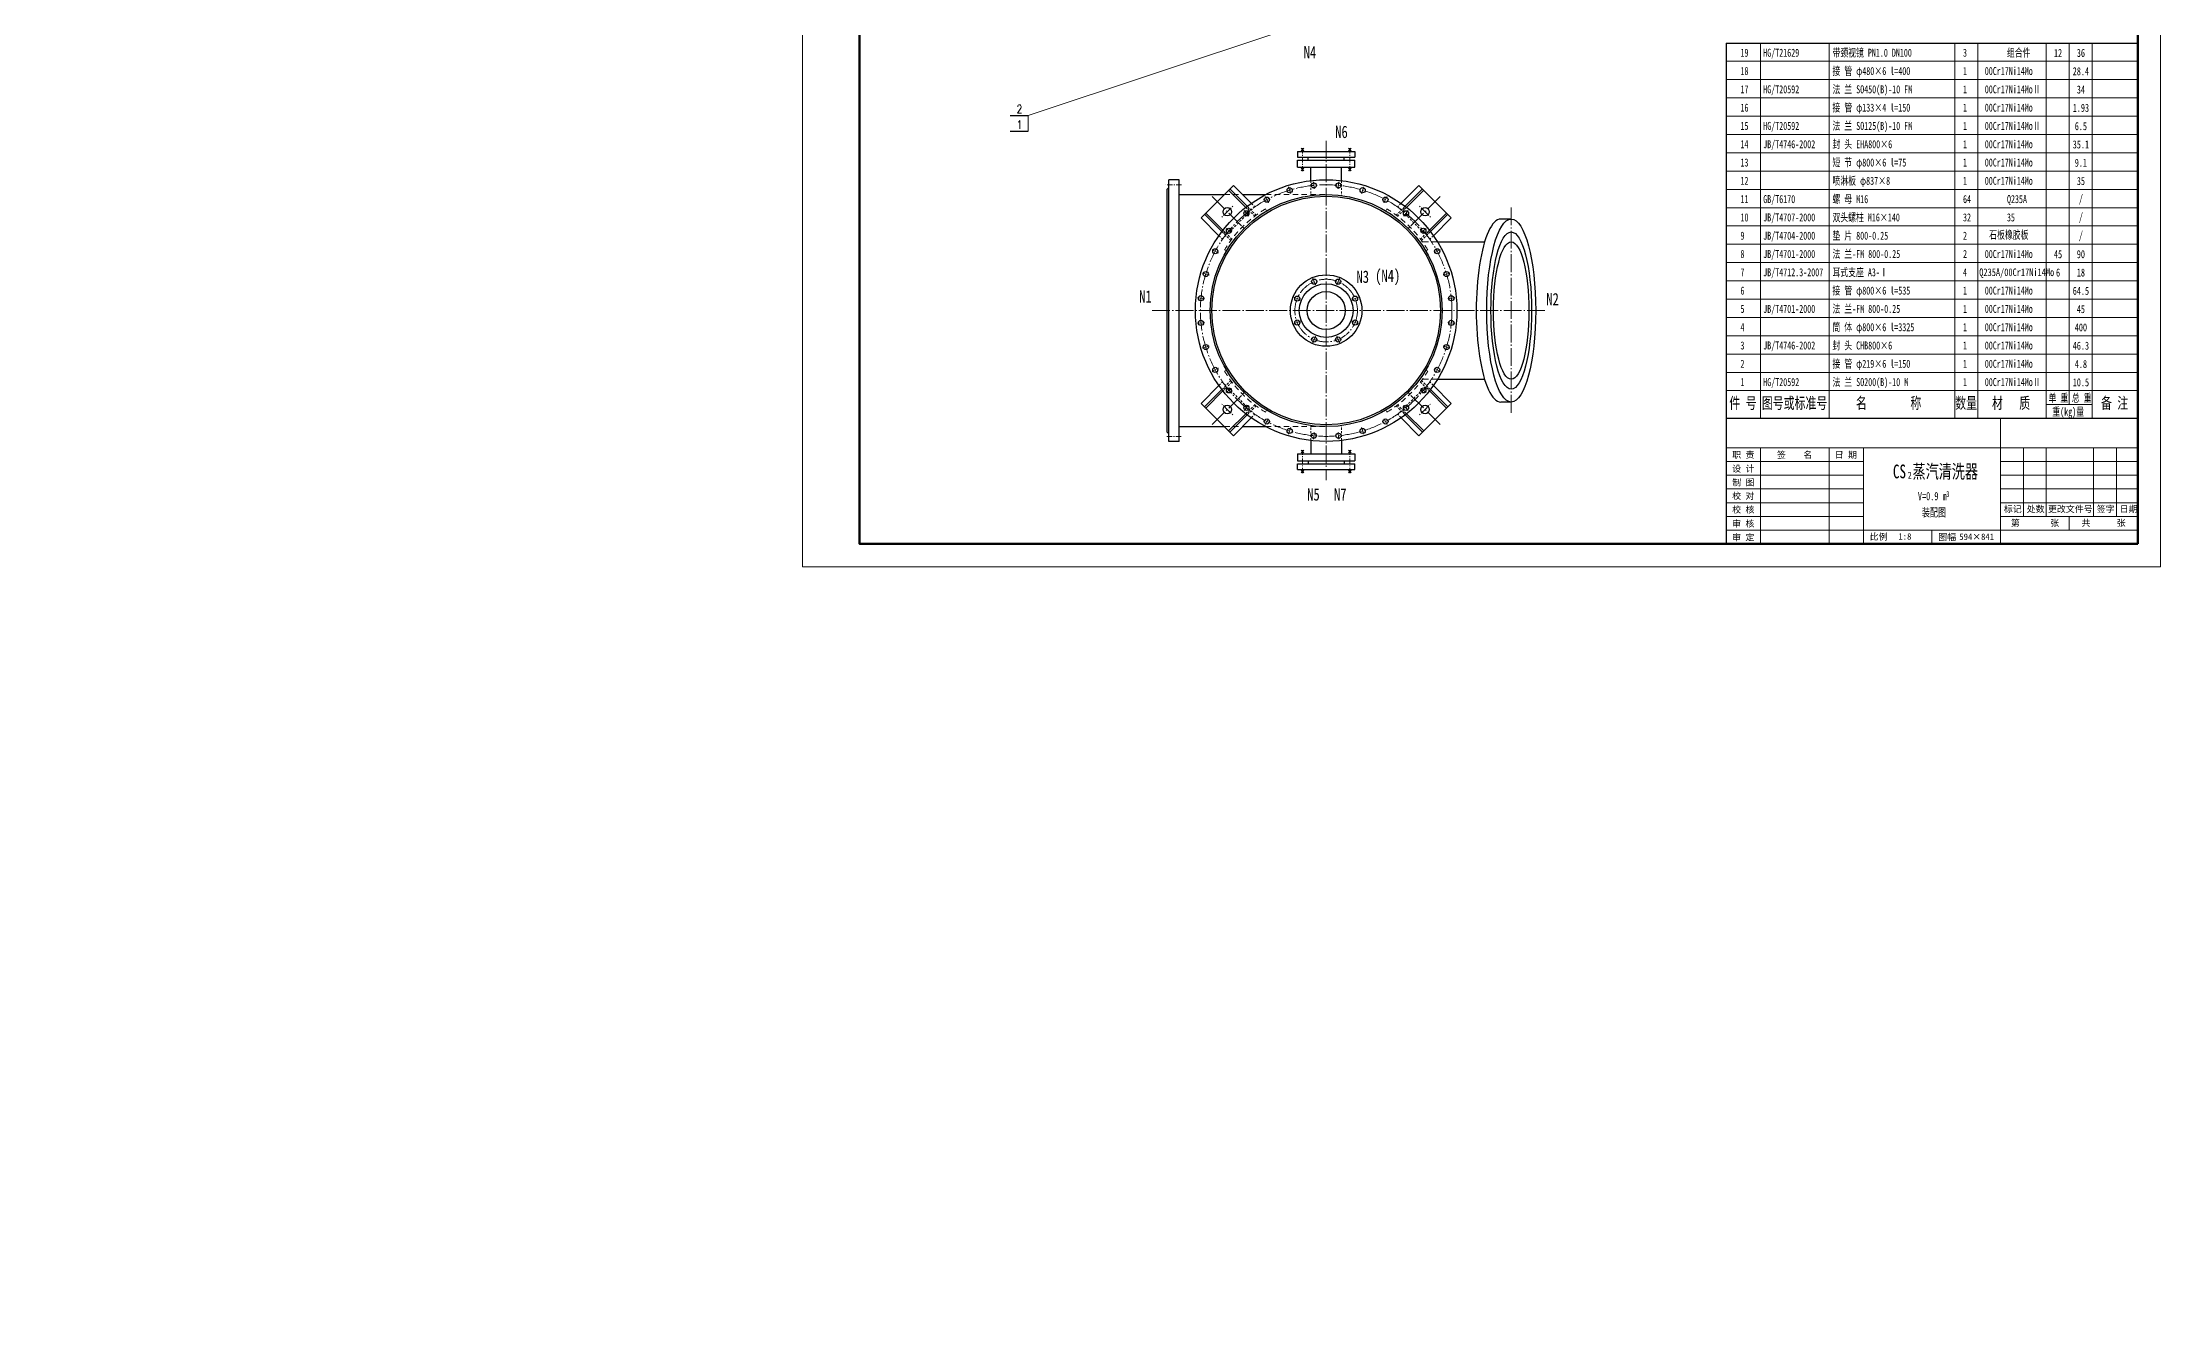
# Model space of a CAD drawing. Extents: x -6371 to 10984, y -1551 to 7765.
# Drawn here: x 3573 to 10984, y -1551 to 2871 of the extents above; entities that cross this region are included whole.
import ezdxf
from ezdxf.enums import TextEntityAlignment as Align

# ---------------------------------------------------------------- set-up
doc = ezdxf.new("R2010")
doc.units = 0
doc.header["$LTSCALE"] = 25
doc.header["$PDMODE"] = 1
for name, pattern in [('XX-L', [1.25, 0.75, -0.5]), ('XX-S', [0.5, 0.3, -0.2]), ('ZXX-L', [3.28, 2.5, -0.3, 0.18, -0.3]), ('ZXX-S', [1.27, 0.75, -0.2, 0.12, -0.2])]:
    doc.linetypes.add(name, pattern=pattern)
for name, color, linetype, lineweight in [('A 粗实线', 1, 'CONTINUOUS', 25), ('B 细实线', 7, 'CONTINUOUS', 15), ('C 文 字', 2, 'CONTINUOUS', 20), ('D 短中心线', 3, 'ZXX-S', 18), ('E 长中心线', 3, 'ZXX-L', 15), ('F 短虚线', 6, 'XX-S', 20), ('G 长虚线', 6, 'XX-L', 15), ('J 标注尺寸', 2, 'CONTINUOUS', 15)]:
    doc.layers.add(name, color=color, linetype=linetype, lineweight=lineweight)
doc.styles.add('HZTXT', font='SIMFANG.TTF', dxfattribs={"width": 0.75})
doc.styles.add('ROMANC', font='romanc', dxfattribs={"width": 0.7, "height": 6})
doc.styles.add('标题中文', font='SIMFANG.TTF', dxfattribs={"width": 0.7})

msp = doc.modelspace()

# ---------------------------------------------------------------- linework, layer by layer
at = {"layer": 'A 粗实线'}
for p, q in [((9463.8, 2868.8), (9463.8, 1556.8)), ((9463.8, 2868.8), (10903.8, 2868.8)), ((6959.3, 2615.5), (7021.9, 2615.5)), ((6959.3, 2560.7), (7021.9, 2560.7)), ((7964.4, 2488.9), (8164.4, 2488.9)), ((7964.4, 2488.9), (7964.4, 2468.9)), ((7964.4, 2468.9), (8164.4, 2468.9)), ((7964.4, 2458.9), (8164.4, 2458.9)), ((7964.4, 2433.9), (7964.4, 2458.9)), ((8001.9, 2458.9), (8001.9, 2468.9)), ((8126.9, 2458.9), (8126.9, 2468.9)), ((8164.4, 2488.9), (8164.4, 2468.9)), ((8164.4, 2433.9), (8164.4, 2458.9)), ((7514.4, 1475.4), (7514.4, 2390.4)), ((7550.4, 2390.4), (7514.4, 2390.4)), ((7550.4, 1475.4), (7550.4, 2390.4)), ((7964.4, 2433.9), (8164.4, 2433.9)), ((8010.4, 2387.2), (8010.4, 2433.9)), ((8118.4, 2387.2), (8118.4, 2433.9)), ((7508.4, 2357.9), (7514.4, 2363.9)), ((7508.4, 1507.9), (7508.4, 2357.9)), ((7550.4, 2338.9), (7708.2, 2338.9)), ((7739.9, 2370.6), (7626.7, 2257.4)), ((7783.3, 2293.9), (7723.2, 2354)), ((7788.1, 2297.5), (7727.5, 2358.2)), ((7739.9, 2370.6), (7802.5, 2308)), ((7771.6, 2338.9), (7853.5, 2338.9)), ((8389, 2370.6), (8326.4, 2308)), ((8340.7, 2297.5), (8401.4, 2358.2)), ((8345.5, 2293.9), (8405.6, 2354)), ((8502.1, 2257.4), (8389, 2370.6)), ((7626.7, 2257.4), (7689.3, 2194.8)), ((7699.8, 2209.2), (7639.1, 2269.8)), ((7703.4, 2214), (7643.3, 2274.1)), ((8425.4, 2214), (8485.5, 2274.1)), ((8429.1, 2209.2), (8489.7, 2269.8)), ((8502.1, 2257.4), (8439.5, 2194.8)), ((8711.9, 2252.9), (8675.2, 2252.9)), ((8453.9, 2172.9), (8618.5, 2172.9)), ((7626.7, 1608.3), (7689.3, 1670.9)), ((7699.8, 1656.6), (7639.1, 1595.9)), ((7703.4, 1651.8), (7643.3, 1591.7)), ((8425.4, 1651.8), (8485.5, 1591.7)), ((8429.1, 1656.6), (8489.7, 1595.9)), ((8502.1, 1608.3), (8439.5, 1670.9)), ((8453.9, 1692.9), (8618.5, 1692.9)), ((7626.7, 1608.3), (7739.9, 1495.2)), ((7783.3, 1571.9), (7723.2, 1511.8)), ((7788.1, 1568.2), (7727.5, 1507.6)), ((7739.9, 1495.2), (7802.5, 1557.8)), ((8389, 1495.2), (8326.4, 1557.8)), ((8340.7, 1568.2), (8401.4, 1507.6)), ((8345.5, 1571.9), (8405.6, 1511.8)), ((8389, 1495.2), (8502.1, 1608.3)), ((8711.9, 1612.9), (8675.2, 1612.9)), ((9463.8, 1556.8), (10903.8, 1556.8)), ((7508.4, 1507.9), (7514.4, 1501.9)), ((7550.4, 1526.9), (7708.2, 1526.9)), ((7771.6, 1526.9), (7853.5, 1526.9)), ((7550.4, 1475.4), (7514.4, 1475.4)), ((7964.4, 1431.9), (8164.4, 1431.9)), ((7964.4, 1431.9), (7964.4, 1406.9)), ((8010.4, 1478.6), (8010.4, 1431.9)), ((8118.4, 1478.6), (8118.4, 1431.9)), ((8164.4, 1431.9), (8164.4, 1406.9)), ((7964.4, 1406.9), (8164.4, 1406.9)), ((7964.4, 1396.9), (8164.4, 1396.9)), ((7964.4, 1376.9), (7964.4, 1396.9)), ((7964.4, 1376.9), (8164.4, 1376.9)), ((8001.9, 1406.9), (8001.9, 1396.9)), ((8126.9, 1406.9), (8126.9, 1396.9)), ((8164.4, 1376.9), (8164.4, 1396.9))]:
    msp.add_line(p, q, dxfattribs=at)
at = {"layer": 'A 粗实线', "color": 1}
msp.add_line((9463.8, 1556.8), (9463.8, 1116.8), dxfattribs=at)
at = {"layer": 'A 粗实线', "color": 5, "lineweight": 60}
msp.add_lwpolyline([(10903.8, 1116.8), (10903.8, 7684.8), (6431.8, 7684.8), (6431.8, 1116.8)], close=True, dxfattribs=at)
at = {"layer": 'A 粗实线'}
for centre, radius in [((8064.4, 1932.9), 457.5), ((8021.3, 2370.8), 9), ((8107.5, 2370.8), 9), ((8064.4, 1932.9), 406), ((8064.4, 1932.9), 400), ((7857, 2320.9), 9), ((7936.7, 2353.9), 9), ((8192.1, 2353.9), 9), ((8271.8, 2320.9), 9), ((7718.6, 2278.7), 15), ((7785.3, 2273), 9), ((8343.6, 2273), 9), ((8410.2, 2278.7), 15), ((7676.4, 2140.3), 9), ((7724.3, 2212), 9), ((8404.5, 2212), 9), ((8452.5, 2140.3), 9), ((7643.4, 2060.6), 9), ((8064.4, 1932.9), 125), ((8064.4, 1932.9), 94), ((8022.5, 2034), 9), ((8106.3, 2034), 9), ((8485.5, 2060.6), 9), ((7626.5, 1976), 9), ((7963.3, 1974.8), 9), ((8064.4, 1932.9), 66.5), ((8165.6, 1974.8), 9), ((8502.3, 1976), 9), ((7626.5, 1889.8), 9), ((7963.3, 1891), 9), ((8165.6, 1891), 9), ((8502.3, 1889.8), 9), ((7643.4, 1805.2), 9), ((8022.5, 1831.7), 9), ((8106.3, 1831.7), 9), ((8485.5, 1805.2), 9), ((7676.4, 1725.5), 9), ((8452.5, 1725.5), 9), ((7724.3, 1653.7), 9), ((8404.5, 1653.7), 9), ((7718.6, 1587.1), 15), ((7785.3, 1592.8), 9), ((8343.6, 1592.8), 9), ((8410.2, 1587.1), 15), ((7857, 1544.8), 9), ((7936.7, 1511.8), 9), ((8021.3, 1495), 9), ((8107.5, 1495), 9), ((8192.1, 1511.8), 9), ((8271.8, 1544.8), 9)]:
    msp.add_circle(centre, radius, dxfattribs=at)
msp.add_ellipse((8675.2, 1932.9), major_axis=(0, 320), ratio=0.267875, start_param=6.283185, end_param=9.424778, dxfattribs=at)
for major_axis, ratio in [((0, 320), 0.267875), ((0, -275), 0.258819), ((0, -240), 0.258819)]:
    msp.add_ellipse((8711.9, 1932.9), major_axis=major_axis, ratio=ratio, dxfattribs=at)
at = {"layer": 'B 细实线'}
for p, q in [((7912.4, 2910.9), (7021.9, 2615.5)), ((9583.8, 1556.8), (9583.8, 2868.8)), ((9823.8, 1556.8), (9823.8, 2868.8)), ((10263.8, 1556.8), (10263.8, 2868.8)), ((10343.8, 1556.8), (10343.8, 2868.8)), ((10583.8, 1556.8), (10583.8, 2868.8)), ((10663.8, 1604.8), (10663.8, 2868.8)), ((10743.8, 1556.8), (10743.8, 2868.8)), ((9463.8, 2804.8), (10903.8, 2804.8)), ((9463.8, 2740.8), (10903.8, 2740.8)), ((9463.8, 2676.8), (10903.8, 2676.8)), ((7021.9, 2560.7), (7021.9, 2615.5)), ((9463.8, 2612.8), (10903.8, 2612.8)), ((9463.8, 2548.8), (10903.8, 2548.8)), ((9463.8, 2484.8), (10903.8, 2484.8)), ((9463.8, 2420.8), (10903.8, 2420.8)), ((9463.8, 2356.8), (10903.8, 2356.8)), ((9463.8, 2292.8), (10903.8, 2292.8)), ((9463.8, 2228.8), (10903.8, 2228.8)), ((9463.8, 2164.8), (10903.8, 2164.8)), ((9463.8, 2100.8), (10903.8, 2100.8)), ((9463.8, 2036.8), (10903.8, 2036.8)), ((9463.8, 1972.8), (10903.8, 1972.8)), ((9463.8, 1908.8), (10903.8, 1908.8)), ((9463.8, 1844.8), (10903.8, 1844.8)), ((9463.8, 1780.8), (10903.8, 1780.8)), ((9463.8, 1716.8), (10903.8, 1716.8)), ((9463.8, 1652.8), (10903.8, 1652.8)), ((10423.8, 1556.8), (10423.8, 1116.8)), ((10583.8, 1604.8), (10743.8, 1604.8)), ((9463.8, 1452.8), (10903.8, 1452.8)), ((9583.8, 1452.8), (9583.8, 1116.8)), ((9823.8, 1452.8), (9823.8, 1116.8)), ((9943.8, 1452.8), (9943.8, 1116.8)), ((10503.8, 1452.8), (10503.8, 1212.8)), ((10583.8, 1452.8), (10583.8, 1212.8)), ((10749, 1452.8), (10749, 1212.8)), ((10829, 1452.8), (10829, 1212.8)), ((9463.8, 1404.8), (9943.8, 1404.8)), ((9463.8, 1356.8), (9943.8, 1356.8)), ((10423.8, 1404.8), (10903.8, 1404.8)), ((10423.8, 1356.8), (10903.8, 1356.8)), ((9463.8, 1308.8), (9943.8, 1308.8)), ((9463.8, 1260.8), (9943.8, 1260.8)), ((10423.8, 1308.8), (10903.8, 1308.8)), ((10423.8, 1260.8), (10903.8, 1260.8)), ((9463.8, 1212.8), (9943.8, 1212.8)), ((10423.8, 1212.8), (10903.8, 1212.8)), ((10663.8, 1164.8), (10663.8, 1212.8)), ((9463.8, 1164.8), (10903.8, 1164.8)), ((10183.8, 1164.8), (10183.8, 1116.8))]:
    msp.add_line(p, q, dxfattribs=at)
msp.add_lwpolyline([(10983.8, 1036.8), (10983.8, 7764.8), (6231.8, 7764.8), (6231.8, 1036.8)], close=True, dxfattribs=at)
at = {"layer": 'B 细实线', "color": 0, "linetype": 'ByBlock'}
for p in [(3573.1, -1551.3), (3574.3, -1547.1), (3574.3, -1548.5), (3574.5, -1551.3), (3577.6, -1549.2)]:
    msp.add_point(p, dxfattribs=at)
at = {"layer": 'D 短中心线'}
for p, q in [((7986.4, 2501), (7977.4, 2492)), ((7977.4, 2501), (7986.4, 2492)), ((7981.9, 2501.2), (7981.9, 2420.7)), ((8142.4, 2501), (8151.4, 2492)), ((8151.4, 2501), (8142.4, 2492)), ((8146.9, 2501.2), (8146.9, 2421)), ((7558.4, 2372.9), (7502.8, 2372.9)), ((7977.4, 2430.7), (7986.4, 2421.6)), ((7986.4, 2430.7), (7977.4, 2421.6)), ((8020.1, 2383), (8022.5, 2358.6)), ((8108.7, 2383), (8106.3, 2358.6)), ((8151.4, 2430.7), (8142.4, 2421.6)), ((8142.4, 2430.7), (8151.4, 2421.6)), ((7718.6, 2278.7), (7739.9, 2299.9)), ((7851.2, 2331.7), (7862.8, 2310.1)), ((7933.1, 2365.7), (7940.3, 2342.2)), ((8195.7, 2365.7), (8188.6, 2342.2)), ((8277.6, 2331.7), (8266.1, 2310.1)), ((8410.2, 2278.7), (8389, 2299.9)), ((7718.6, 2278.7), (7697.4, 2257.4)), ((7777.5, 2282.5), (7793.1, 2263.5)), ((8351.3, 2282.5), (8335.8, 2263.5)), ((8410.2, 2278.7), (8431.4, 2257.4)), ((7714.8, 2219.8), (7733.8, 2204.2)), ((8414, 2219.8), (8395.1, 2204.2)), ((7665.6, 2146.1), (7687.2, 2134.5)), ((8463.3, 2146.1), (8441.7, 2134.5)), ((7631.6, 2064.2), (7655.1, 2057)), ((8017.7, 2045.7), (8027.1, 2023)), ((8111.2, 2045.7), (8101.7, 2023)), ((8497.2, 2064.2), (8473.7, 2057)), ((7614.3, 1977.2), (7638.7, 1974.8)), ((7951.6, 1979.6), (7974.3, 1970.2)), ((8177.3, 1979.6), (8154.5, 1970.2)), ((8514.5, 1977.2), (8490.1, 1974.8)), ((7614.3, 1888.6), (7638.7, 1891)), ((7951.6, 1886.1), (7974.3, 1895.6)), ((8177.3, 1886.1), (8154.5, 1895.6)), ((8514.5, 1888.6), (8490.1, 1891)), ((7631.6, 1801.6), (7655.1, 1808.7)), ((8017.7, 1820), (8027.1, 1842.8)), ((8111.2, 1820), (8101.7, 1842.8)), ((8497.2, 1801.6), (8473.7, 1808.7)), ((7665.6, 1719.7), (7687.2, 1731.2)), ((8463.3, 1719.7), (8441.7, 1731.2)), ((7714.8, 1646), (7733.8, 1661.5)), ((8414, 1646), (8395.1, 1661.5)), ((7718.6, 1587.1), (7697.4, 1608.3)), ((7718.6, 1587.1), (7739.9, 1565.9)), ((7777.5, 1583.3), (7793.1, 1602.2)), ((8351.3, 1583.3), (8335.8, 1602.2)), ((8410.2, 1587.1), (8389, 1565.9)), ((8410.2, 1587.1), (8431.4, 1608.3)), ((7557.5, 1492.9), (7506.9, 1492.9)), ((7851.2, 1534), (7862.8, 1555.6)), ((7933.1, 1500.1), (7940.3, 1523.6)), ((8020.1, 1482.8), (8022.5, 1507.2)), ((8108.7, 1482.8), (8106.3, 1507.2)), ((8195.7, 1500.1), (8188.6, 1523.6)), ((8277.6, 1534), (8266.1, 1555.6)), ((7977.4, 1435.1), (7986.4, 1444.1)), ((7986.4, 1435.1), (7977.4, 1444.1)), ((7981.9, 1364.5), (7981.9, 1445.1)), ((8151.4, 1435.1), (8142.4, 1444.1)), ((8142.4, 1435.1), (8151.4, 1444.1)), ((8146.9, 1364.5), (8146.9, 1444.8)), ((7986.4, 1364.8), (7977.4, 1373.8)), ((7977.4, 1364.8), (7986.4, 1373.8)), ((8142.4, 1364.8), (8151.4, 1373.8)), ((8151.4, 1364.8), (8142.4, 1373.8))]:
    msp.add_line(p, q, dxfattribs=at)
at = {"layer": 'E 长中心线'}
for p, q in [((8064.4, 2526.6), (8064.4, 1339.2)), ((7665.6, 2331.7), (7781.6, 2215.7)), ((8463.2, 2331.7), (8347.3, 2215.7)), ((8711.9, 2293.9), (8711.9, 1571.8)), ((7455.4, 1932.9), (8836.7, 1932.9)), ((7665.6, 1534.1), (7781.6, 1650)), ((8463.2, 1534.1), (8347.3, 1650))]:
    msp.add_line(p, q, dxfattribs=at)
for radius in [440, 109.5]:
    msp.add_circle((8064.4, 1932.9), radius, dxfattribs=at)
at = {"layer": 'F 短虚线'}
for p, q in [((8010.4, 2387.2), (8010.4, 2335.3)), ((8118.4, 2387.2), (8118.4, 2335.3)), ((7788.1, 2297.5), (7819.2, 2266.5)), ((7802.5, 2308), (7814.1, 2296.3)), ((8340.7, 2297.5), (8309.6, 2266.5)), ((8326.4, 2308), (8314.7, 2296.3)), ((7717.6, 2199.8), (7797.5, 2279.7)), ((7783.3, 2293.9), (7814.4, 2262.8)), ((7794.7, 2291), (7790.4, 2286.8)), ((7814.1, 2296.3), (7801.7, 2284)), ((8345.5, 2293.9), (8314.5, 2262.8)), ((8314.7, 2296.3), (8327.1, 2284)), ((8314.7, 2296.3), (8327.1, 2284)), ((8331.4, 2279.7), (8411.3, 2199.8)), ((8334.2, 2291), (8338.4, 2286.8)), ((8334.2, 2291), (8338.4, 2286.8)), ((7689.3, 2194.8), (7701, 2183.2)), ((7699.8, 2209.2), (7730.8, 2178.1)), ((7701, 2183.2), (7713.3, 2195.6)), ((7701, 2183.2), (7713.3, 2195.6)), ((7703.4, 2214), (7734.5, 2182.9)), ((7706.3, 2202.6), (7710.5, 2206.9)), ((7706.3, 2202.6), (7710.5, 2206.9)), ((8425.4, 2214), (8394.4, 2182.9)), ((8429.1, 2209.2), (8398, 2178.1)), ((8427.9, 2183.2), (8415.5, 2195.6)), ((8422.6, 2202.6), (8418.3, 2206.9)), ((8439.5, 2194.8), (8427.9, 2183.2)), ((7689.3, 1670.9), (7701, 1682.6)), ((7699.8, 1656.6), (7730.8, 1687.7)), ((7701, 1682.6), (7713.3, 1670.2)), ((7703.4, 1651.8), (7734.5, 1682.8)), ((7706.3, 1663.1), (7710.5, 1658.9)), ((7797.5, 1586), (7717.6, 1665.9)), ((8411.3, 1665.9), (8331.4, 1586)), ((8425.4, 1651.8), (8394.4, 1682.8)), ((8429.1, 1656.6), (8398, 1687.7)), ((8427.9, 1682.6), (8415.5, 1670.2)), ((8427.9, 1682.6), (8415.5, 1670.2)), ((8422.6, 1663.1), (8418.3, 1658.9)), ((8422.6, 1663.1), (8418.3, 1658.9)), ((8439.5, 1670.9), (8427.9, 1682.6)), ((7783.3, 1571.9), (7814.4, 1602.9)), ((7788.1, 1568.2), (7819.2, 1599.3)), ((7794.7, 1574.7), (7790.4, 1579)), ((7794.7, 1574.7), (7790.4, 1579)), ((7814.1, 1569.4), (7801.7, 1581.8)), ((7814.1, 1569.4), (7801.7, 1581.8)), ((7802.5, 1557.8), (7814.1, 1569.4)), ((8340.7, 1568.2), (8309.6, 1599.3)), ((8345.5, 1571.9), (8314.5, 1602.9)), ((8314.7, 1569.4), (8327.1, 1581.8)), ((8326.4, 1557.8), (8314.7, 1569.4)), ((8334.2, 1574.7), (8338.4, 1579)), ((8010.4, 1478.6), (8010.4, 1530.5)), ((8118.4, 1478.6), (8118.4, 1530.5))]:
    msp.add_line(p, q, dxfattribs=at)
at = {"layer": 'G 长虚线'}
for p, q in [((7708.2, 2338.9), (7771.6, 2338.9)), ((7853.5, 2338.9), (8064.4, 2338.9)), ((7856, 2281.3), (7851.9, 2288.2)), ((8272.8, 2281.3), (8276.9, 2288.2)), ((8453.9, 2172.9), (8391.9, 2172.9)), ((7716, 2141.3), (7709.1, 2145.4)), ((8412.8, 2141.3), (8419.7, 2145.4)), ((7716, 1724.5), (7709.1, 1720.4)), ((8412.8, 1724.5), (8419.7, 1720.4)), ((8453.9, 1692.9), (8391.9, 1692.9)), ((7856, 1584.5), (7851.9, 1577.6)), ((8272.8, 1584.5), (8276.9, 1577.6)), ((7708.2, 1526.9), (7771.6, 1526.9)), ((7853.5, 1526.9), (8064.4, 1526.9))]:
    msp.add_line(p, q, dxfattribs=at)
for start, end in [(120.88774, 149.11226), (30.88774, 59.11226), (210.88774, 239.11226), (300.88774, 329.11226)]:
    msp.add_arc((8064.4, 1932.9), 414, start, end, dxfattribs=at)

# ---------------------------------------------------------------- texts
at = {"layer": 'C 文 字'}
for s, height, style, width, p in [('12', 28, 'HZTXT', 0.75, (10624.9, 2833.8)), ('36', 28, 'HZTXT', 0.75, (10704.9, 2833.8)), ('28.4', 28, 'HZTXT', 0.75, (10704.9, 2769.8)), ('34', 28, 'HZTXT', 0.75, (10704.9, 2705.8)), ('2', 29.4, 'ROMANC', 0.8, (6991.3, 2637.5)), ('1', 29.4, 'ROMANC', 0.8, (6991.3, 2582.7)), ('1.93', 28, 'HZTXT', 0.75, (10704.9, 2641.8)), ('35.1', 28, 'HZTXT', 0.75, (10704.9, 2513.8)), ('6.5', 28, 'HZTXT', 0.75, (10704.9, 2577.8)), ('9.1', 28, 'HZTXT', 0.75, (10704.9, 2449.8)), ('35', 28, 'HZTXT', 0.75, (10704.9, 2385.8)), ('/', 28, 'HZTXT', 0.75, (10704.9, 2321.8)), ('/', 28, 'HZTXT', 0.75, (10704.9, 2257.8)), ('/', 28, 'HZTXT', 0.75, (10704.9, 2193.8)), ('45', 28, 'HZTXT', 0.75, (10624.9, 2129.8)), ('6', 28, 'HZTXT', 0.75, (10624.9, 2065.8)), ('90', 28, 'HZTXT', 0.75, (10704.9, 2129.8)), ('18', 28, 'HZTXT', 0.75, (10704.9, 2065.8)), ('64.5', 28, 'HZTXT', 0.75, (10704.9, 2001.8)), ('45', 28, 'HZTXT', 0.75, (10704.9, 1937.8)), ('400', 28, 'HZTXT', 0.75, (10704.9, 1873.8)), ('46.3', 28, 'HZTXT', 0.75, (10704.9, 1809.8)), ('4.8', 28, 'HZTXT', 0.75, (10704.9, 1745.8)), ('10.5', 28, 'HZTXT', 0.75, (10704.9, 1681.8))]:
    msp.add_text(s, height=height, dxfattribs=dict(at, style=style, width=width)).set_placement(p, align=Align.MIDDLE)
at = {"layer": 'C 文 字', "style": '标题中文', "oblique": 0.5}
msp.add_text('职 责', height=22.4, rotation=0.09587, dxfattribs=at).set_placement((9523.7, 1428.3), align=Align.MIDDLE_CENTER)
for s, p in [('签    名', (9703.3, 1429.2)), ('日 期', (9882.4, 1428.7)), ('设 计', (9523.7, 1380.3)), ('制 图', (9523.7, 1332.3)), ('校 对', (9523.7, 1285.2)), ('校 核', (9523.7, 1237.2)), ('审 核', (9523.7, 1188.3)), ('标记', (10466.4, 1239.3)), ('第       张', (10544, 1190.5)), ('处数', (10546.4, 1239.3)), ('更改文件号', (10667.7, 1239.3)), ('共      张', (10784, 1190.5)), ('签字', (10791.6, 1239.3)), ('日期', (10871.6, 1239.3)), ('审 定', (9523.7, 1140.3)), ('比例', (9997.1, 1142.4)), ('1:8', (10089, 1142.4)), ('图幅', (10237.1, 1141.7)), ('594×841', (10340.2, 1141.7))]:
    msp.add_text(s, height=22.4, rotation=0.09587, dxfattribs=at).set_placement(p, align=Align.MIDDLE)
at = {"layer": 'C 文 字', "char_height": 43.2, "width": 691.2, "attachment_point": 1, "style": 'HZTXT'}
for s, insert in [('N4', (7985.7, 2857.8)), ('N6', (8095.9, 2579.6)), ('(N4)', (8235.6, 2076.2)), ('N1', (7410.2, 2003.7)), ('N3', (8170.2, 2072.8)), ('N2', (8834.4, 1994.3)), ('N5', (7997.9, 1311.4)), ('N7', (8091.8, 1311.4))]:
    msp.add_mtext(s, dxfattribs=dict(at, insert=insert))
at = {"layer": 'J 标注尺寸', "style": '标题中文', "width": 0.7}
for s, height, p in [('19', 28, (9513.8, 2820.8)), ('HG/T21629', 28, (9593.4, 2820.8)), ('带颈视镜 PN1.0 DN100', 28, (9835.8, 2820.8)), ('3', 28, (10292.4, 2820.8)), ('组合件', 28, (10446.2, 2820.8)), ('18', 28, (9513.8, 2756.8)), ('接 管 φ480×6 l=400', 28, (9835.8, 2756.8)), ('1', 28, (10292.4, 2756.8)), ('00Cr17Ni14Mo', 28, (10368.6, 2756.8)), ('17', 28, (9513.8, 2692.8)), ('HG/T20592', 28, (9593.4, 2692.8)), ('法 兰 SO450(B)-10 FM', 28, (9835.8, 2692.8)), ('1', 28, (10292.4, 2692.8)), ('00Cr17Ni14MoⅡ', 28, (10368.6, 2692.8)), ('16', 28, (9513.8, 2628.8)), ('HG/T20592', 28, (9593.4, 2564.8)), ('接 管 φ133×4 l=150', 28, (9835.8, 2628.8)), ('法 兰 SO125(B)-10 FM', 28, (9835.8, 2564.8)), ('1', 28, (10292.4, 2628.8)), ('00Cr17Ni14Mo', 28, (10368.6, 2628.8)), ('00Cr17Ni14MoⅡ', 28, (10368.6, 2564.8)), ('15', 28, (9513.8, 2564.8)), ('14', 28, (9513.8, 2500.8)), ('JB/T4746-2002', 28, (9593.4, 2500.8)), ('封 头 EHA800×6', 28, (9835.8, 2500.8)), ('1', 28, (10292.4, 2564.8)), ('1', 28, (10292.4, 2500.8)), ('00Cr17Ni14Mo', 28, (10368.6, 2500.8)), ('13', 28, (9513.8, 2436.8)), ('短 节 φ800×6 l=75', 28, (9835.8, 2436.8)), ('1', 28, (10292.4, 2436.8)), ('00Cr17Ni14Mo', 28, (10368.6, 2436.8)), ('12', 28, (9513.8, 2372.8)), ('喷淋板 φ837×8', 28, (9835.8, 2372.8)), ('1', 28, (10292.4, 2372.8)), ('00Cr17Ni14Mo', 28, (10368.6, 2372.8)), ('11', 28, (9513.8, 2308.8)), ('GB/T6170', 28, (9593.4, 2308.8)), ('螺 母 M16', 28, (9835.8, 2308.8)), ('64', 28, (10292.4, 2308.8)), ('Q235A', 28, (10446.2, 2308.8)), ('10', 28, (9513.8, 2244.8)), ('JB/T4707-2000', 28, (9593.4, 2244.8)), ('双头螺柱 M16×140', 28, (9835.8, 2244.8)), ('32', 28, (10292.4, 2244.8)), ('35', 28, (10446.2, 2244.8)), ('9', 28, (9513.8, 2180.8)), ('JB/T4704-2000', 28, (9593.4, 2180.8)), ('垫 片 800-0.25', 28, (9835.8, 2180.8)), ('2', 28, (10292.4, 2180.8)), ('石板橡胶板', 28, (10384.1, 2183.7)), ('8', 28, (9513.8, 2116.8)), ('7', 28, (9513.8, 2052.8)), ('JB/T4701-2000', 28, (9593.4, 2116.8)), ('JB/T4712.3-2007', 28, (9593.4, 2052.8)), ('法 兰-FM 800-0.25', 28, (9835.8, 2116.8)), ('耳式支座 A3-Ⅰ', 28, (9835.8, 2052.8)), ('4', 28, (10292.4, 2052.8)), ('2', 28, (10292.4, 2116.8)), ('Q235A/00Cr17Ni14Mo', 26.6, (10349.3, 2053.6)), ('00Cr17Ni14Mo', 28, (10368.6, 2116.8)), ('6', 28, (9513.8, 1988.8)), ('接 管 φ800×6 l=535', 28, (9835.8, 1988.8)), ('1', 28, (10292.4, 1988.8)), ('00Cr17Ni14Mo', 28, (10368.6, 1988.8)), ('5', 28, (9513.8, 1924.8)), ('JB/T4701-2000', 28, (9593.4, 1924.8)), ('法 兰-FM 800-0.25', 28, (9835.8, 1924.8)), ('1', 28, (10292.4, 1924.8)), ('00Cr17Ni14Mo', 28, (10368.6, 1924.8)), ('4', 28, (9513.8, 1860.8)), ('筒 体 φ800×6 l=3325', 28, (9835.8, 1860.8)), ('1', 28, (10292.4, 1860.8)), ('00Cr17Ni14Mo', 28, (10368.6, 1860.8)), ('3', 28, (9513.8, 1796.8)), ('JB/T4746-2002', 28, (9593.4, 1796.8)), ('封 头 CHB800×6', 28, (9835.8, 1796.8)), ('1', 28, (10292.4, 1796.8)), ('00Cr17Ni14Mo', 28, (10368.6, 1796.8)), ('2', 28, (9513.8, 1732.8)), ('接 管 φ219×6 l=150', 28, (9835.8, 1732.8)), ('1', 28, (10292.4, 1732.8)), ('00Cr17Ni14Mo', 28, (10368.6, 1732.8)), ('件 号', 39.98, (9474.8, 1589.5)), ('1', 28, (9513.8, 1668.8)), ('图号或标准号', 39.98, (9588.5, 1589.5)), ('HG/T20592', 28, (9593.4, 1668.8)), ('法 兰 SO200(B)-10 M', 28, (9835.8, 1668.8)), ('名        称', 39.98, (9917.8, 1589.5)), ('数量', 39.98, (10265.1, 1589.5)), ('1', 28, (10292.4, 1668.8)), ('00Cr17Ni14MoⅡ', 28, (10368.6, 1668.8)), ('材   质', 39.98, (10393.8, 1589.5)), ('单 重', 28, (10591.7, 1613.2)), ('总 重', 28, (10673.1, 1613.2)), ('备 注', 39.98, (10775, 1589.5)), ('重(kg)量', 28, (10605, 1565.2)), ('CS 蒸汽清洗器', 47.98, (10047.3, 1346.2)), ('2', 24.2, (10099.3, 1344.7)), ('V=0.9 m', 28.79, (10134.5, 1269.4)), ('3', 20.2, (10233.6, 1280.7)), ('装配图', 28.79, (10148.4, 1212.1))]:
    msp.add_text(s, height=height, dxfattribs=at).set_placement(p)

doc.saveas('drawing.dxf')
